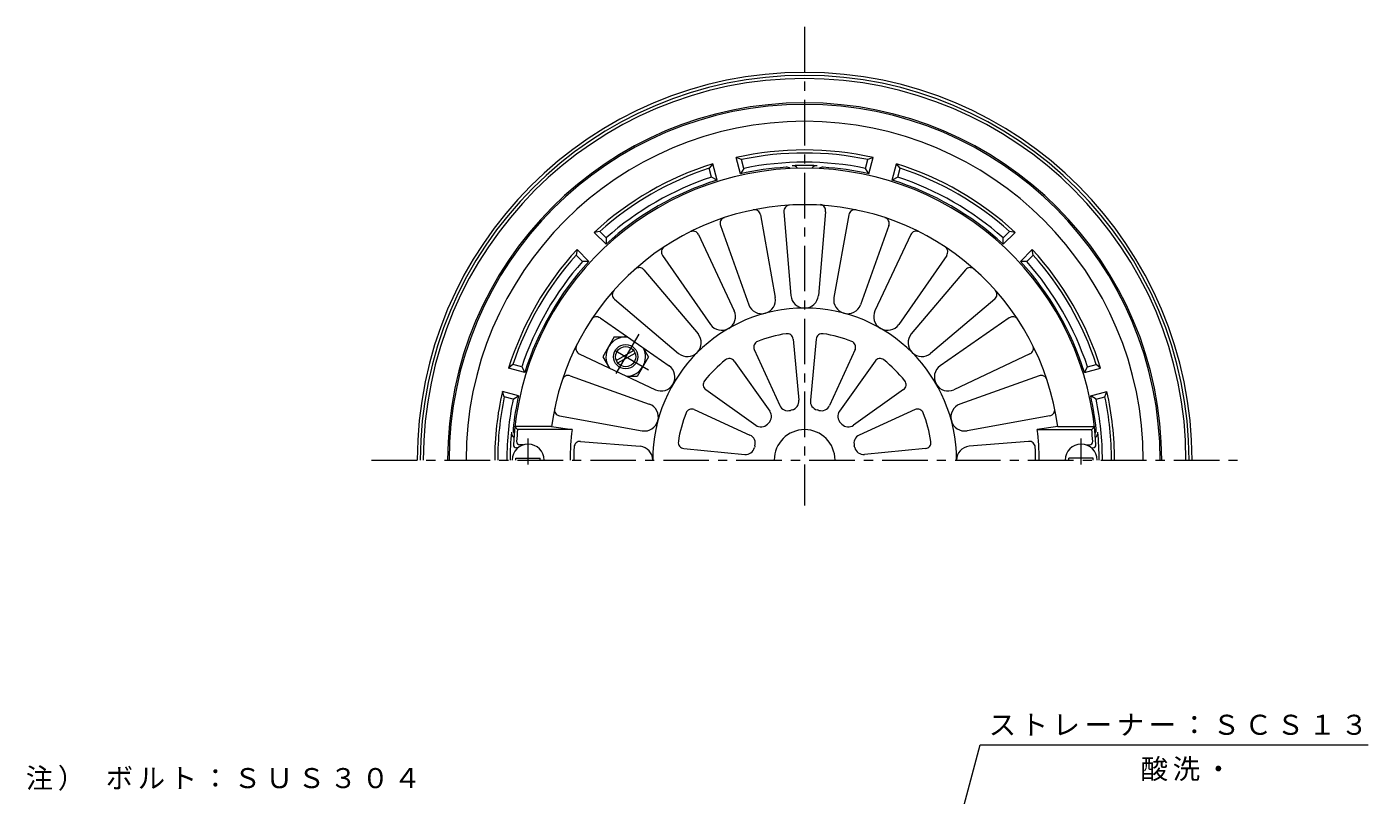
# Model space of a CAD drawing. Units: millimetres, scale not verified. Extents: x -288 to 225, y -346 to 371.
# Drawn here: x -288.2 to 153.2, y 118.3 to 371 of the extents above; entities that cross this region are included whole.
import ezdxf

# ---------------------------------------------------------------- set-up
doc = ezdxf.new("R2010")
doc.units = ezdxf.units.MM
doc.header["$LTSCALE"] = 3
doc.linetypes.add('CHAIN1', pattern=[8, 5, -1, 1, -1])
for name, color, linetype, lineweight in [('0-0_通り芯', 3, 'Continuous', 9), ('0-1_躯体', 2, 'Continuous', 9), ('0-2_仕上', 6, 'Continuous', 9), ('0-3_建具', 4, 'Continuous', 9), ('0-5_寸法', 7, 'Continuous', 9)]:
    doc.layers.add(name, color=color, linetype=linetype, lineweight=lineweight)
doc.styles.add('ＭＳ ゴシック', font='')
doc.styles.get('ＭＳ ゴシック').set_extended_font_data('MS Gothic')

msp = doc.modelspace()

# ---------------------------------------------------------------- linework, layer by layer
at = {"layer": '0-0_通り芯', "linetype": 'CHAIN1'}
for p, q in [((-32.217, 371.048), (-32.217, 213.548)), ((-174.717, 228.548), (110.283, 228.548))]:
    msp.add_line(p, q, dxfattribs=at)
at = {"layer": '0-0_通り芯'}
for radius in [127.5, 126.5, 125.5]:
    msp.add_arc((-32.217, 228.548), radius, 0, 180, dxfattribs=at)
at = {"layer": '0-1_躯体'}
for p, q in [((-53.308, 322.715), (-54.733, 328.032)), ((-53.007, 327.386), (-54.733, 328.032)), ((-52.229, 324.483), (-53.007, 327.386)), ((-12.206, 324.483), (-11.428, 327.386)), ((-9.702, 328.032), (-11.428, 327.386)), ((-11.127, 322.715), (-9.702, 328.032)), ((-62.46, 325.962), (-63.632, 324.539)), ((-62.854, 321.636), (-63.632, 324.539)), ((-61.036, 320.645), (-62.46, 325.962)), ((-52.229, 324.483), (-53.308, 322.715)), ((-11.127, 322.715), (-12.206, 324.483)), ((-3.399, 320.645), (-1.975, 325.962)), ((-0.803, 324.539), (-1.975, 325.962)), ((-1.581, 321.636), (-0.803, 324.539)), ((-61.036, 320.645), (-62.854, 321.636)), ((-1.581, 321.636), (-3.399, 320.645)), ((-99.64, 303.749), (-101.458, 303.446)), ((-97.566, 299.554), (-101.458, 303.446)), ((-97.516, 301.625), (-99.64, 303.749)), ((-97.516, 301.625), (-97.566, 299.554)), ((33.081, 301.625), (35.205, 303.749)), ((33.131, 299.554), (33.081, 301.625)), ((33.131, 299.554), (37.024, 303.446)), ((37.024, 303.446), (35.205, 303.749)), ((-107.115, 297.789), (-107.418, 295.971)), ((-105.294, 293.847), (-107.418, 295.971)), ((-103.223, 293.897), (-107.115, 297.789)), ((38.788, 293.897), (42.68, 297.789)), ((40.859, 293.847), (42.983, 295.971)), ((42.983, 295.971), (42.68, 297.789)), ((-103.223, 293.897), (-105.294, 293.847)), ((40.859, 293.847), (38.788, 293.897)), ((-128.208, 259.963), (-129.631, 258.791)), ((-124.314, 257.367), (-129.631, 258.791)), ((-125.306, 259.185), (-128.208, 259.963)), ((-125.306, 259.185), (-124.314, 257.367)), ((59.879, 257.367), (60.871, 259.185)), ((59.879, 257.367), (65.196, 258.791)), ((60.871, 259.185), (63.773, 259.963)), ((65.196, 258.791), (63.773, 259.963)), ((-126.384, 249.639), (-131.701, 251.064)), ((-131.055, 249.338), (-131.701, 251.064)), ((-128.152, 248.56), (-131.055, 249.338)), ((-128.152, 248.56), (-126.384, 249.639)), ((61.95, 249.639), (67.267, 251.064)), ((63.718, 248.56), (61.95, 249.639)), ((63.718, 248.56), (66.62, 249.338)), ((66.62, 249.338), (67.267, 251.064))]:
    msp.add_line(p, q, dxfattribs=at)
for centre, radius, start, end in [((-32.217, 228.548), 117.5, 0, 180), ((-32.217, 228.548), 117, 0, 180), ((-32.217, 228.548), 111.441, 0, 180), ((-32.217, 228.548), 102, 77.24745, 102.75252), ((-32.217, 228.548), 101, 78.1216, 101.87843), ((-32.217, 228.548), 102, 107.24745, 132.75252), ((-32.217, 228.548), 101, 108.1216, 131.87843), ((-32.217, 228.548), 96.5, 93.64027, 102.62434), ((-32.217, 228.548), 98, 78.21725, 101.78276), ((-38.217, 322.858), 2, 51.83441, 93.64053), ((-32.217, 228.548), 96.917, 87.58473, 92.41527), ((-36.217, 323.381), 2, 34.69341, 92.41542), ((-28.217, 323.381), 2, 87.58458, 145.30659), ((-26.217, 322.858), 2, 86.35947, 128.16559), ((-32.217, 228.548), 96.5, 77.37563, 86.35973), ((-32.217, 228.548), 102, 47.24745, 72.75252), ((-32.217, 228.548), 101, 48.1216, 71.87843), ((-32.217, 228.548), 96.5, 107.37563, 132.62434), ((-32.217, 228.548), 98, 108.21725, 131.78276), ((-32.217, 228.548), 96.5, 47.37563, 72.62434), ((-32.217, 228.548), 98, 48.21725, 71.78276), ((-32.217, 228.548), 102, 137.24745, 162.75252), ((-32.217, 228.548), 101, 138.1216, 161.87843), ((-32.217, 228.548), 102, 17.24745, 42.75252), ((-32.217, 228.548), 101, 18.1216, 41.87843), ((-32.217, 228.548), 98, 138.21725, 161.78276), ((-32.217, 228.548), 96.5, 137.37563, 162.62434), ((-32.217, 228.548), 96.5, 17.37563, 42.62434), ((-32.217, 228.548), 98, 18.21725, 41.78276), ((-32.217, 228.548), 102, 167.24748, 180), ((-32.217, 228.548), 101, 168.12157, 180), ((-32.217, 228.548), 98, 168.21722, 179.99998), ((-32.217, 228.548), 96.5, 167.37566, 173.92558), ((-32.217, 228.548), 96.5, 6.07442, 12.62434), ((-32.217, 228.548), 98, 0, 11.78276), ((-32.217, 228.548), 101, 0, 11.87843), ((-32.217, 228.548), 102, 0, 12.75252), ((-126.187, 238.548), 2, 173.92577, 215.73421), ((61.752, 238.548), 2, 324.26579, 6.07423), ((-32.217, 228.548), 96.917, 174.55904, 180), ((-126.707, 237.548), 2, 174.55836, 232.28242), ((62.272, 237.548), 2, 307.71758, 5.44164), ((-32.217, 228.548), 96.917, 0, 5.44096)]:
    msp.add_arc(centre, radius, start, end, dxfattribs=at)
at = {"layer": '0-2_仕上'}
for p, q in [((-46.774, 309.22), (-41.862, 281.998)), ((-39.034, 310.239), (-36.733, 282.673)), ((-25.398, 310.239), (-27.699, 282.673)), ((-17.658, 309.22), (-22.57, 281.998)), ((-59.945, 305.691), (-50.588, 279.66)), ((-4.487, 305.691), (-13.844, 279.66)), ((-67.157, 302.703), (-55.367, 277.68)), ((2.726, 302.703), (-9.065, 277.68)), ((-78.966, 295.886), (-63.191, 273.163)), ((14.534, 295.886), (-1.241, 273.163)), ((-85.16, 291.133), (-67.295, 270.014)), ((20.728, 291.133), (2.863, 270.014)), ((-94.801, 281.492), (-73.683, 263.626)), ((30.37, 281.492), (9.251, 263.626)), ((-99.554, 275.298), (-76.832, 259.522)), ((35.122, 275.298), (12.4, 259.522)), ((-48.805, 264.891), (-40.427, 246.536)), ((-36.021, 268.316), (-34.099, 248.232)), ((-28.411, 268.316), (-30.333, 248.232)), ((-15.627, 264.891), (-24.005, 246.536)), ((-106.372, 263.489), (-81.349, 251.699)), ((-55.395, 261.086), (-43.689, 244.653)), ((-9.037, 261.086), (-20.743, 244.653)), ((41.94, 263.489), (16.917, 251.699)), ((-109.359, 256.276), (-83.328, 246.92)), ((44.928, 256.276), (18.896, 246.92)), ((-64.754, 251.727), (-48.321, 240.021)), ((0.322, 251.727), (-16.111, 240.021)), ((-112.888, 243.106), (-85.666, 238.193)), ((-68.559, 245.137), (-50.205, 236.759)), ((4.127, 245.137), (-14.227, 236.759)), ((48.457, 243.106), (21.235, 238.193)), ((-127.584, 239.548), (-126.688, 238.548)), ((-115.493, 239.548), (-127.584, 239.548)), ((-108.765, 238.548), (-126.688, 238.548)), ((-115.493, 239.548), (-108.765, 238.548)), ((51.061, 239.548), (44.334, 238.548)), ((44.334, 238.548), (62.256, 238.548)), ((51.061, 239.548), (63.152, 239.548)), ((63.152, 239.548), (62.256, 238.548)), ((-105.933, 234.7), (-86.342, 233.065)), ((41.501, 234.7), (21.91, 233.065)), ((-126.619, 232.548), (-127.084, 232.548)), ((-124.82, 233.548), (-126.024, 233.548)), ((-71.984, 232.353), (-51.9, 230.431)), ((7.552, 232.352), (-12.532, 230.431)), ((60.385, 233.548), (61.593, 233.548)), ((62.184, 232.548), (62.653, 232.548)), ((-127.218, 229.148), (-119.218, 229.148)), ((-127.218, 228.548), (-127.218, 229.148)), ((-119.218, 228.548), (-119.218, 229.148)), ((54.783, 228.548), (54.783, 229.148)), ((62.783, 229.148), (54.783, 229.148)), ((62.783, 228.548), (62.783, 229.148))]:
    msp.add_line(p, q, dxfattribs=at)
at = {"layer": '0-2_仕上', "linetype": 'CHAIN1'}
for p, q in [((-123.217, 227.107), (-123.217, 235.608)), ((58.783, 227.107), (58.783, 235.608))]:
    msp.add_line(p, q, dxfattribs=at)
at = {"layer": '0-2_仕上'}
for centre, radius, start, end in [((-32.216, 228.548), 96, 3.017, 176.983), ((-32.216, 228.548), 84, 7.52466, 172.47534), ((-48.742, 308.865), 2, 10.22971, 101.6272), ((-37.04, 310.406), 2, 93.37323, 184.77032), ((-27.353, 310.664), 2, 347.72971, 79.1272), ((-15.69, 308.865), 2, 78.37323, 169.77032), ((-58.062, 306.368), 2, 108.37323, 199.77032), ((-6.369, 306.368), 2, 340.22971, 71.6272), ((-68.967, 301.851), 2, 25.22971, 116.6272), ((4.535, 301.851), 2, 63.37323, 154.77032), ((-77.323, 297.026), 2, 123.37323, 214.77032), ((12.891, 297.026), 2, 325.22971, 56.6272), ((-86.687, 289.841), 2, 40.22971, 131.6272), ((22.255, 289.841), 2, 48.37323, 139.77032), ((-93.51, 283.018), 2, 138.37323, 229.77032), ((-32.249, 283.048), 4.5, 184.77057, 270.03438), ((-32.183, 283.048), 4.5, 269.96577, 355.22958), ((29.078, 283.018), 2, 310.22971, 41.6272), ((-32.216, 228.548), 50, 0.03436, 179.96564), ((-46.353, 281.182), 4.5, 199.77057, 285.03438), ((-46.29, 281.199), 4.5, 284.96577, 10.22958), ((-18.142, 281.199), 4.5, 169.77057, 255.03438), ((-18.079, 281.182), 4.5, 254.96577, 340.22958), ((-100.695, 273.655), 2, 55.22971, 146.6272), ((-59.438, 275.762), 4.5, 299.96577, 25.22958), ((-4.994, 275.762), 4.5, 154.77057, 240.03438), ((36.263, 273.655), 2, 33.37323, 124.77032), ((-70.73, 267.108), 4.5, 314.96577, 40.22958), ((-59.494, 275.73), 4.5, 214.77057, 300.03438), ((-32.216, 228.548), 42, 98.33109, 111.66882), ((-38.012, 268.126), 2, 5.46509, 98.33093), ((-26.42, 268.126), 2, 81.66895, 174.53519), ((-32.216, 228.548), 42, 68.33109, 81.66882), ((-4.938, 275.73), 4.5, 239.96577, 325.22958), ((6.298, 267.108), 4.5, 139.77057, 225.03438), ((-105.519, 265.298), 2, 153.37323, 244.77032), ((-46.986, 265.721), 2, 111.66895, 204.53519), ((-17.446, 265.721), 2, 335.46509, 68.33093), ((41.087, 265.298), 2, 295.22971, 26.6272), ((-70.776, 267.062), 4.5, 229.77057, 315.03438), ((-32.216, 228.548), 42, 128.33109, 141.66882), ((-57.024, 259.925), 2, 35.46509, 128.33093), ((-7.408, 259.925), 2, 51.66895, 144.53519), ((-32.216, 228.548), 42, 38.33109, 51.66882), ((6.345, 267.062), 4.5, 224.96577, 310.22958), ((-110.036, 254.394), 2, 70.22971, 161.6272), ((-79.398, 255.826), 4.5, 329.96577, 55.22958), ((14.966, 255.826), 4.5, 124.77057, 210.03438), ((45.604, 254.394), 2, 18.37323, 109.77032), ((-79.431, 255.769), 4.5, 244.77057, 330.03438), ((-63.593, 253.356), 2, 141.66895, 234.53519), ((-0.838, 253.356), 2, 305.46509, 38.33093), ((14.999, 255.769), 4.5, 209.96577, 295.22958), ((-37.086, 247.946), 3, 284.09177, 5.465), ((-27.346, 247.946), 3, 174.53481, 255.90804), ((-112.533, 245.074), 2, 168.37323, 259.77032), ((-84.85, 242.685), 4.5, 344.96577, 70.22958), ((-32.216, 228.548), 42, 158.33109, 171.66882), ((-69.389, 243.317), 2, 65.46509, 158.33093), ((-46.132, 242.912), 3, 314.09177, 35.465), ((-37.698, 247.782), 3, 204.53481, 285.90804), ((-32.216, 228.548), 17, 104.09204, 105.908), ((-32.216, 228.548), 17, 74.09204, 75.908), ((-26.734, 247.782), 3, 254.09177, 335.465), ((-18.299, 242.912), 3, 144.53481, 225.90804), ((4.957, 243.317), 2, 21.66895, 114.53519), ((-32.216, 228.548), 42, 8.33109, 21.66882), ((20.419, 242.685), 4.5, 109.77057, 195.03438), ((48.101, 245.074), 2, 280.22971, 11.6272), ((-32.216, 228.548), 95, 173.95764, 176.3403), ((-32.215, 228.548), 77.201, 172.55745, 179.99956), ((-84.867, 242.622), 4.5, 259.77057, 345.03438), ((-46.581, 242.464), 3, 234.53481, 315.90804), ((-32.216, 228.548), 17, 134.09204, 135.908), ((-32.216, 228.548), 10, 0.00383, 179.99617), ((-32.216, 228.548), 17, 44.09204, 45.908), ((-17.851, 242.464), 3, 224.09177, 305.465), ((20.436, 242.622), 4.5, 194.96577, 280.22958), ((-32.216, 228.548), 77.201, 0.00044, 7.44255), ((-32.216, 228.548), 95, 3.6597, 6.04236), ((-126.024, 234.548), 1, 176.3403, 270), ((-106.099, 232.707), 2, 85.22945, 176.77815), ((-71.794, 234.343), 2, 171.66895, 264.53519), ((-51.45, 234.03), 3, 344.09177, 65.465), ((-12.982, 234.03), 3, 114.53481, 195.90804), ((7.362, 234.343), 2, 275.46509, 8.33093), ((41.667, 232.707), 2, 3.22185, 94.77055), ((61.593, 234.548), 1, 270, 3.6597), ((-123.217, 228.548), 5.25, 0, 180), ((-127.084, 233.548), 1, 176.983, 270), ((-32.215, 228.548), 76.001, 176.77823, 179.99956), ((-86.716, 228.58), 4.5, 359.96577, 85.22958), ((-51.614, 233.417), 3, 264.53481, 345.90804), ((-32.216, 228.548), 17, 164.09204, 165.908), ((-32.216, 228.548), 17, 14.09204, 15.908), ((-12.817, 233.417), 3, 194.09177, 275.465), ((22.284, 228.58), 4.5, 94.77057, 180.40736), ((-32.216, 228.548), 76.001, 0.00044, 3.22177), ((58.783, 228.548), 5.25, 0, 180), ((62.653, 233.548), 1, 270, 3.017)]:
    msp.add_arc(centre, radius, start, end, dxfattribs=at)
at = {"layer": '0-3_建具', "linetype": 'CHAIN1'}
for p, q in [((-86.823, 269.98), (-95.463, 255.016)), ((-94.575, 264.553), (-83.632, 258.234))]:
    msp.add_line(p, q, dxfattribs=at)
at = {"layer": '0-3_建具'}
for p, q in [((-94.858, 269.053), (-98.611, 262.553)), ((-94.858, 269.053), (-90.559, 269.053)), ((-83.608, 262.557), (-85.218, 265.344)), ((-98.611, 262.553), (-96.454, 258.816)), ((-94.207, 261.343), (-88.516, 264.628)), ((-93.707, 260.477), (-88.016, 263.762)), ((-83.608, 262.557), (-87.361, 256.057)), ((-87.361, 256.057), (-90.599, 256.057))]:
    msp.add_line(p, q, dxfattribs=at)
for radius in [4, 3.324]:
    msp.add_circle((-91.111, 262.553), radius, dxfattribs=at)
for start, end in [(85.18538, 214.92404), (274.46686, 25.38724)]:
    msp.add_arc((-91.106, 262.55), 6.5, start, end, dxfattribs=at)
at = {"layer": '0-5_寸法'}
for p, q in [((-7.666, 10.937), (25.544, 134.878)), ((25.544, 134.878), (153.242, 134.878))]:
    msp.add_line(p, q, dxfattribs=at)

# ---------------------------------------------------------------- texts
at = {"layer": '0-5_寸法', "char_height": 6.598, "attachment_point": 7, "style": 'ＭＳ ゴシック'}
for s, insert in [('\\T1.17;ストレーナー：ＳＣＳ１３', (28.352, 137.83)), ('\\T1.17;注）\\~ボルト：ＳＵＳ３０４', (-288.535, 119.768)), ('\\T1.17;酸洗・', (78.381, 122.935))]:
    msp.add_mtext(s, dxfattribs=dict(at, insert=insert))

doc.saveas('drawing.dxf')
